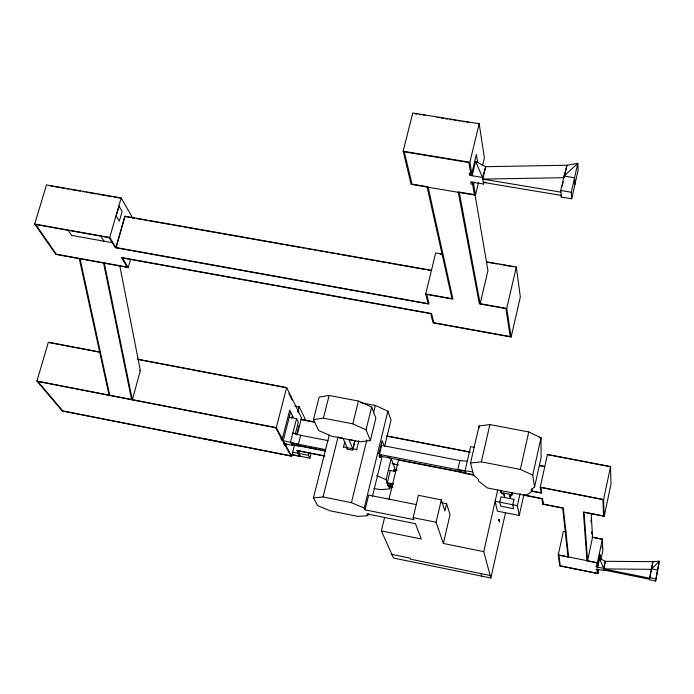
<?xml version="1.0" encoding="UTF-8"?>
<svg xmlns="http://www.w3.org/2000/svg" width="694" height="694" viewBox="0 0 694 694"><rect width="100%" height="100%" fill="white"/><g stroke="black" fill="none" stroke-linecap="round" stroke-linejoin="round"><path stroke-width="1.04" d="M597.777 570.043L596.259 569.731L596.224 569.019L603.797 570.546L603.702 568.377L605.324 561.299L603.728 568.924L649.549 578.171L652.898 561.672L649.471 579.776L655.587 581.008L659.3 561.168L652.898 561.672L605.324 561.299L599.469 558.349L597.621 567.154L597.387 562.756L602.357 539.143L592.572 537.199L591.158 513.551M655.587 581.008L659.3 561.168L651.345 569.323L603.728 568.924M657.374 572.177L657.513 570.017L651.371 568.785M474.149 182.392L473.646 184.491L471.087 184.066L470.706 181.889L483.545 184.04L483.926 182.036M592.572 537.199L587.575 560.787L584.07 512.302L604.205 516.267L610.972 484.178L610.564 466.568L547.462 454.449L540.244 487.171L541.06 492.818L531.483 490.944M566.261 531.96L563.346 531.378L558.262 554.879L559.668 565.853L597.968 573.6L598.844 569.392M600.839 559.928L602.826 550.455L602.357 539.143M604.205 516.267L603.589 499.541L610.564 466.568M568.013 556.848L562.669 508.095L542.691 504.156L543.142 502.1M524.898 495.308L528.308 493.981L531.587 491.595L531.248 489.487L534.571 487.049L541.077 457.693L541.025 437.749L528.75 431.963L489.903 424.572L479.094 425.943L470.532 463.002L473.594 475.138L478.175 479.103L478.704 481.228L487.457 487.951L541.91 498.726L542.691 504.156M517.377 505.657L495.152 501.268L497.39 511.166L519.242 515.495L517.377 505.657L520.118 493.408M519.242 515.495L523.935 494.397M534.571 487.049L532.732 475.086L541.025 437.749L539.065 437.376M531.587 491.595L532.281 488.472M384.623 517.368L381.362 530.919L393.515 558.054L490.849 577.998L505.51 512.727M511.131 494.675L510.237 498.639L509.361 494.241M512.606 492.792L512.163 494.787L509.769 496.288M532.732 475.086L520.361 469.439L528.75 431.963M478.444 182.765L475.459 195.214L411.117 184.37L403.162 151.223L412.765 112.992L479.164 123.714L469.864 162.257L472.154 175.729L475.598 161.416L485.722 166.699L566.998 165.224L577.816 163.342L578.163 170.056L571.691 198.779L561.246 197.035L561.706 194.979M490.849 577.998L483.744 551.652L497.685 490.068M501.415 490.597L500.964 492.593L504.191 495.186M571.691 198.779L571.292 192.255L577.816 163.342L564.057 176.033L560.769 190.494L561.246 197.035M499.324 519.719L499.489 521.819L499.324 519.719L498.604 519.572M562.296 185.949L563.233 181.819M564.17 177.699L566.998 165.224L564.057 176.033L564.17 177.699L482.764 179.104L485.722 166.699L482.504 177.456L483.545 184.04M470.532 463.002L481.341 461.866L489.903 424.572M132.823 218.237L121.164 197.955L46.498 184.916L34.7 224.032L55.772 254.386L128.225 267.537L122.335 257.968L430.74 313.679L433.082 322.866L511.14 337.032L520.335 296.945L516.31 266.982L486.607 261.794M511.14 337.032L506.733 308.448L516.31 266.982M441.488 502.708L446.589 503.723L444.889 511.01L441.332 499.871L418.43 495.325L413.138 517.629L413.91 519.659L365.053 509.847L364.229 508.051L387.885 411.195L375.341 405.461L360.36 402.607M467.279 461.224L459.905 460.582L457.78 469.725L472.77 471.877M483.744 551.652L443.353 543.471L450.033 514.74L446.589 503.723M506.733 308.448L480.17 303.694L487.943 270.591L475.034 194.754M443.353 543.471L436.101 522.244L441.332 499.871M482.66 165.137L484.395 157.885L479.164 123.714M373.962 488.437L380.329 489.704L389.759 488.828L386.081 479.658L391.19 458.561L387.469 456.921M387.321 482.746L390.288 470.48M389.759 488.828L390.514 485.705M394.027 471.148L394.782 468.025L391.19 458.561M388.9 499.645L398.451 460.044L466.142 473.273M365.053 509.847L368.653 495.108L416.365 504.616M381.084 455.108L380.572 457.216L379.037 453.329L382.134 440.629L383.652 444.585M380.139 456.105L379.783 457.554L379.124 455.897L381.683 445.383L459.905 460.582M329.234 435.086L313.445 497.858L317.618 505.588L330.292 510.845L357.991 516.431L367.742 515.677L368.254 513.577M372.348 496.757L382.073 456.799M384.641 446.294L391.034 420.009L387.885 411.195M121.164 197.955L109.704 237.452L115.889 247.506L428.172 303.625L425.708 293.961L435.685 252.902L442.043 254.013M370.37 440.525L375.862 418.161L371.654 407.066L358.442 401.045L329.13 395.459L319.179 397.055L313.436 419.618L318.607 430.48L331.689 436.24L360.29 441.8L370.37 440.525L366.05 429.768L371.654 407.066M354.851 440.655L352.474 450.241L346.835 449.139L347.2 447.673M354.946 440.881L352.934 449.001L348.735 439.337L352.647 440.317M356.699 449.738L358.789 440.655M364.229 508.051L351.407 502.664L366.848 439.953M373.546 412.774L375.341 405.461M343.539 447.17L344.666 442.035M366.05 429.768L352.778 423.834L358.442 401.045M313.445 497.858L323.04 496.973L338.169 436.569M313.436 419.618L323.387 418.17L329.13 395.459M300.381 456.279L309.906 458.153L308.448 455.299L308.96 453.286M309.906 458.153L311.181 453.139M289.233 417.259L296.572 418.673L290.578 441.991L292.365 445.357L299.253 445.956M295.176 434.375L298.316 422.152L296.572 418.673M296.598 435.025L299.019 425.578M100.491 352.127L48.372 342.203L36.912 381.075L62.304 411.013L291.662 456.201L294.594 444.767M297.249 434.375L301.508 417.753L286.657 387.573L137.724 359.214M328.08 440.629L300.684 435.294L298.385 444.281L281.755 440.265L280.836 438.565L282.311 438.851L289.719 410.128L293.267 417.155M299.652 450.397L298.88 453.416L308.448 455.299M283.23 440.551L290.613 411.898M291.697 418.074L292.382 415.411M286.466 443.57L285.945 445.6L284.488 445.314L283.586 443.639L292.365 445.357M298.142 410.865L299.192 406.771L294.95 405.955M291.662 456.201L276.264 427.634L286.657 387.573M224.726 442.746L202.119 438.296M119.776 265.559L140.327 370.535L132.346 399.848L104.282 262.913M108.984 394.817L109.097 395.328L79.281 258.654M128.225 267.537L130.593 259.27M115.889 247.506L124.937 216.207L431.789 270.348M116.098 247.836L124.937 216.207M486.529 182.34L483.284 182.401L561.125 195.404M414.951 113.799L417.059 114.137M419.167 114.484L421.275 114.822M423.383 115.161L425.491 115.508M437.09 117.381L439.198 117.72M441.297 118.058L443.405 118.396M445.513 118.743L447.621 119.082M449.729 119.42L451.837 119.758M453.945 120.105L456.053 120.444M458.161 120.782L460.269 121.12M462.377 121.467L464.486 121.806M466.594 122.144L468.702 122.491M564.057 176.033L574.563 177.768L574.936 184.387M403.162 151.223L469.864 162.257M560.769 190.494L571.292 192.255M482.764 179.104L560.891 192.143M50.714 185.966L52.831 186.33M54.947 186.703L64.464 188.369M66.581 188.733L68.697 189.106M70.814 189.479L80.339 191.136M82.456 191.509L84.573 191.882M86.689 192.247L96.214 193.912M98.331 194.285L112.081 196.688M114.198 197.053L120.548 198.163M439.823 253.952L441.957 254.325M487.769 262.323L497.355 264.006M499.489 264.379L501.623 264.744M503.749 265.117L513.334 266.791M125.137 216.545L130.463 217.491M132.589 217.864L134.723 218.237M136.848 218.619L146.434 220.31M148.568 220.683L158.154 222.375M160.279 222.748L169.865 224.44M171.999 224.821L181.585 226.513M183.71 226.886L272.109 242.484M274.243 242.865L283.829 244.557M285.954 244.93L288.088 245.303M290.222 245.685L299.808 247.376M301.933 247.749L304.067 248.122M306.193 248.504L311.519 249.441M313.653 249.814L315.779 250.196M317.913 250.569L323.239 251.506M325.365 251.887L327.499 252.26M329.624 252.633L334.95 253.579M337.084 253.952L339.21 254.325M341.344 254.707L350.93 256.398M353.055 256.771L362.641 258.463M364.775 258.836L374.361 260.528M376.486 260.909L386.072 262.601M388.206 262.974L425.483 269.55M427.608 269.931L429.742 270.304M34.7 224.032L109.704 237.452M425.708 293.961L451.985 298.654L427.131 187.068M112.202 242.692L71.56 235.405L68.212 230.33M49.283 342.602L73.703 347.252M75.828 347.651L99.181 352.101M137.403 359.379L286.032 387.686M139.598 370.396L140.327 370.535M296.538 406.45L298.646 406.849M548.173 454.778L609.879 466.628M323.387 418.17L352.778 423.834M474.462 447.335L470.662 446.598L465.154 470.393L466.021 473.655L473.594 475.138M300.632 419.28L314.425 421.952M386.575 435.893L470.393 452.089M539.351 465.414L544.66 466.437M301.795 419.688L314.521 422.152M387.712 436.292L469.378 452.08M539.377 465.613L544.686 466.637M481.341 461.866L520.361 469.439M131.513 399.206L132.242 399.345M36.912 381.075L276.264 427.634M378.282 453.182L379.037 453.329M343.443 446.945L356.595 449.512M379.479 454.44L465.37 471.209M540.244 487.171L603.589 499.541M379.392 455.967L465.804 472.84M468.259 473.681L473.542 474.722M291.029 442.841L325.807 449.643M308.015 447.179L310.14 447.595M318.659 449.27L320.784 449.686M392.084 463.644L398.469 464.893M300.658 445.921L305.967 446.962M308.093 447.378L316.585 449.035M321.903 450.076L324.02 450.493M393.064 464.017L397.315 464.85M531.144 491.057L541.762 493.139L540.956 487.492L602.904 499.593L603.528 515.963L583.385 511.999L586.977 560.813L596.779 562.782L597.014 567.033M291.922 444.524L325.555 451.109M324.957 455.949L296.72 450.406L299.747 456.158L293.406 454.908L292.382 453M393.949 469.5L397.133 470.124M524.508 495.134L542.552 498.674L543.333 504.113L563.32 508.043L568.646 557.117L558.896 555.148L560.249 565.827L597.352 573.339L597.126 569.201M324.029 455.941L297.466 450.727L300.476 456.47L292.035 454.813M394.175 469.717L396.3 470.133M389.568 470.341L395.433 471.495M292.929 452.254L298.238 453.295M393.507 483.97L386.601 482.608L387.009 483.623L392.873 484.785M392.448 486.104L387.625 485.149L388.033 486.164L392.847 487.119M591.973 537.234L601.75 539.177M498.448 520.266L499.168 520.413M323.04 496.973L351.407 502.664M413.138 517.629L436.101 522.244M558.262 554.879L597.387 562.756M649.575 577.642L655.726 578.883M603.771 570.008L649.497 579.238M381.362 530.919L421.258 538.995L415.437 523.675L366.926 513.916L367.742 515.677M391.893 554.419L410.085 558.141L410.518 559.182L490.172 575.482M292.885 433.004L300.684 435.294M458.231 471.365L466.021 473.655M376.729 475.607L386.081 479.658M103.493 262.774L131.617 399.709M100.89 236.177L104.048 241.234M288.869 393.429L292.174 400.134M297.379 410.675L298.325 412.592M299.192 406.771L306.071 420.859M339.305 437.723L343.01 438.226L347.295 447.908M475.598 161.416L482.504 177.456L469.569 175.296L469.187 173.075L471.773 173.509L476.379 154.398L477.689 162.526M480.942 573.6L481.671 576.115M80.07 258.801L109.817 395.467M500.53 490.519L500.964 492.593L512.163 494.787L511.764 492.731M503.766 493.139L504.685 497.546M459.298 192.49L480.17 303.694M471.122 175.556L468.892 162.535L404.307 151.847L412.01 184.11L428.033 186.807L452.939 299.14L426.663 294.438L429.118 304.102L115.282 247.689L109.088 237.643L35.75 224.526L56.327 254.212L127.236 267.077L121.329 257.5L431.512 313.523L433.845 322.719L510.237 336.573L505.891 308.613L479.346 303.859L458.214 191.891L474.375 194.615L472.25 182.149M473.273 182.314L475.459 195.214M590.915 519.875L591.045 522.027M591.635 531.699L591.765 533.851M597.734 569.323L597.968 573.6M599.538 559.824L599.469 558.349L603.702 568.377L596.094 566.851L596.059 566.122L597.577 566.425L600.05 554.679L600.223 558.366M602.054 546.187L602.14 548.182M479.094 425.943L479.146 428.024M513.942 499.368L512.745 504.738L513.525 508.719L500.643 506.178L499.775 502.178L500.981 496.817L513.942 499.368M119.09 206.17L116.228 216.016L119.29 221.186L122.127 211.392L119.09 206.17M275.639 427.73L37.84 381.466L62.798 410.926L290.829 455.845L275.639 427.73"/></g></svg>
